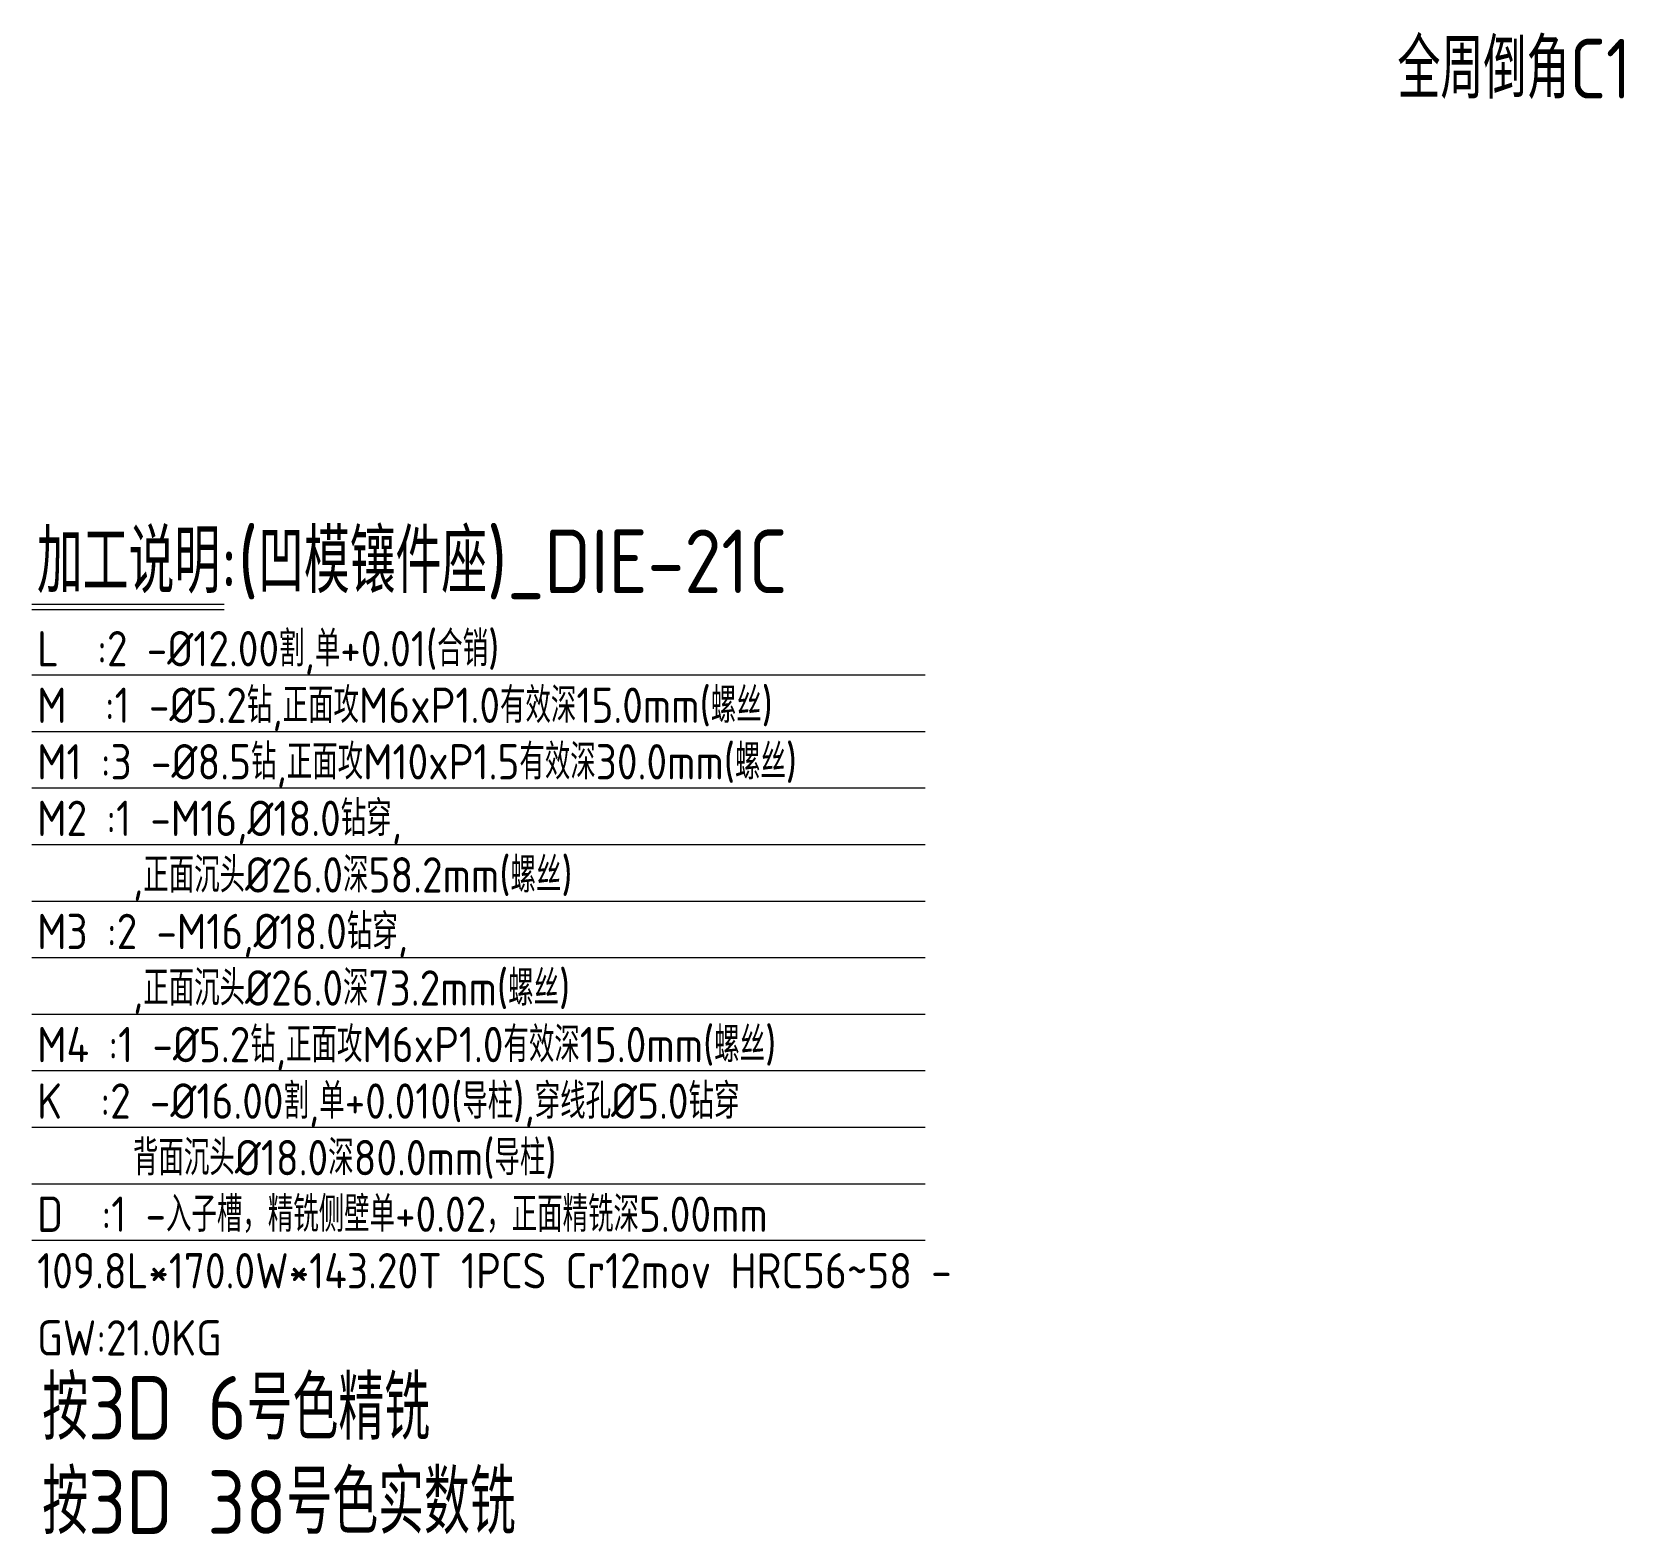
# Model space of a CAD drawing. Header units: millimetres. Extents: x 15244 to 16223, y 34810 to 35346.
# Drawn here: x 15772.4 to 16222.9, y 34920.6 to 35345.7 of the extents above; entities that cross this region are included whole.
import ezdxf

# ---------------------------------------------------------------- set-up
doc = ezdxf.new("R2010")
doc.units = ezdxf.units.MM
doc.layers.add('DIM', color=4, linetype='Continuous', lineweight=20)
doc.styles.add('gbenor', font='gbenor.shx', dxfattribs={"bigfont": 'gbcbig.shx'})

msp = doc.modelspace()

# ---------------------------------------------------------------- linework, layer by layer
at = {"layer": 'DIM', "color": 8, "linetype": 'Continuous', "lineweight": 5}
for p, q in [((15772.441, 35183.783), (15826.873, 35183.783)), ((15772.441, 35182.283), (15826.873, 35182.283)), ((15772.441, 35163.783), (16025.161, 35163.783)), ((15772.441, 35147.783), (16025.161, 35147.783)), ((15772.441, 35131.783), (16025.161, 35131.783)), ((15772.441, 35115.783), (16025.161, 35115.783)), ((15772.441, 35099.783), (16025.161, 35099.783)), ((15772.441, 35083.783), (16025.161, 35083.783)), ((15772.441, 35067.783), (16025.161, 35067.783)), ((15772.441, 35051.783), (16025.161, 35051.783)), ((15772.441, 35035.783), (16025.161, 35035.783)), ((15772.441, 35019.783), (16025.161, 35019.783)), ((15772.441, 35003.783), (16025.161, 35003.783))]:
    msp.add_line(p, q, dxfattribs=at)

# ---------------------------------------------------------------- texts
at = {"layer": 'DIM', "color": 6, "lineweight": 5, "style": 'gbenor'}
msp.add_text('全周倒角C1', height=16.9, dxfattribs=at).set_placement((16158.724, 35326.825))
at = {"layer": 'DIM', "color": 4, "lineweight": 5, "style": 'gbenor'}
for s, height, p in [('加工说明:(凹模镶件座)_DIE-21C', 18, (15773.885, 35186.89)), ('M  :1 -%%c5.2钻,正面攻M6xP1.0有效深15.0mm(螺丝)', 10, (15773.941, 35150.176)), ('M1 :3 -%%c8.5钻,正面攻M10xP1.5有效深30.0mm(螺丝)', 10, (15773.941, 35134.176)), ('M2 :1 -M16,%%c18.0钻穿,', 10, (15773.941, 35118.176)), ('     ,正面沉头%%c26.0深58.2mm(螺丝)', 10, (15773.941, 35102.176)), ('M3 :2 -M16,%%c18.0钻穿,', 10, (15773.941, 35086.176)), ('     ,正面沉头%%c26.0深73.2mm(螺丝)', 10, (15773.941, 35070.176)), ('M4 :1 -%%c5.2钻,正面攻M6xP1.0有效深15.0mm(螺丝)', 10, (15773.941, 35054.176)), ('     背面沉头%%C18.0深80.0mm(导柱)', 10, (15773.941, 35022.176)), ('109.8L*170.0W*143.20T 1PCS Cr12mov HRC56~58 -', 10, (15773.941, 34990.176)), ('GW:21.0KG', 10, (15773.941, 34971.176))]:
    msp.add_text(s, height=height, dxfattribs=at).set_placement(p)
at = {"layer": 'DIM', "color": 1, "lineweight": 5, "style": 'gbenor'}
for s, p in [('L  :2 -%%c12.00割,单+0.01(合销)', (15773.941, 35166.176)), ('K  :2 -%%C16.00割,单+0.010(导柱),穿线孔%%C5.0钻穿', (15773.941, 35038.176))]:
    msp.add_text(s, height=10, dxfattribs=at).set_placement(p)
at = {"layer": 'DIM', "color": 2, "lineweight": 5, "style": 'gbenor'}
for s, height, p in [('D  :1 -入子槽，精铣侧壁单+0.02，正面精铣深5.00mm', 10, (15773.941, 35006.176)), ('按3D 6号色精铣', 18, (15775.385, 34947.38)), ('按3D 38号色实数铣', 18, (15775.385, 34920.708))]:
    msp.add_text(s, height=height, dxfattribs=at).set_placement(p)

doc.saveas('drawing.dxf')
